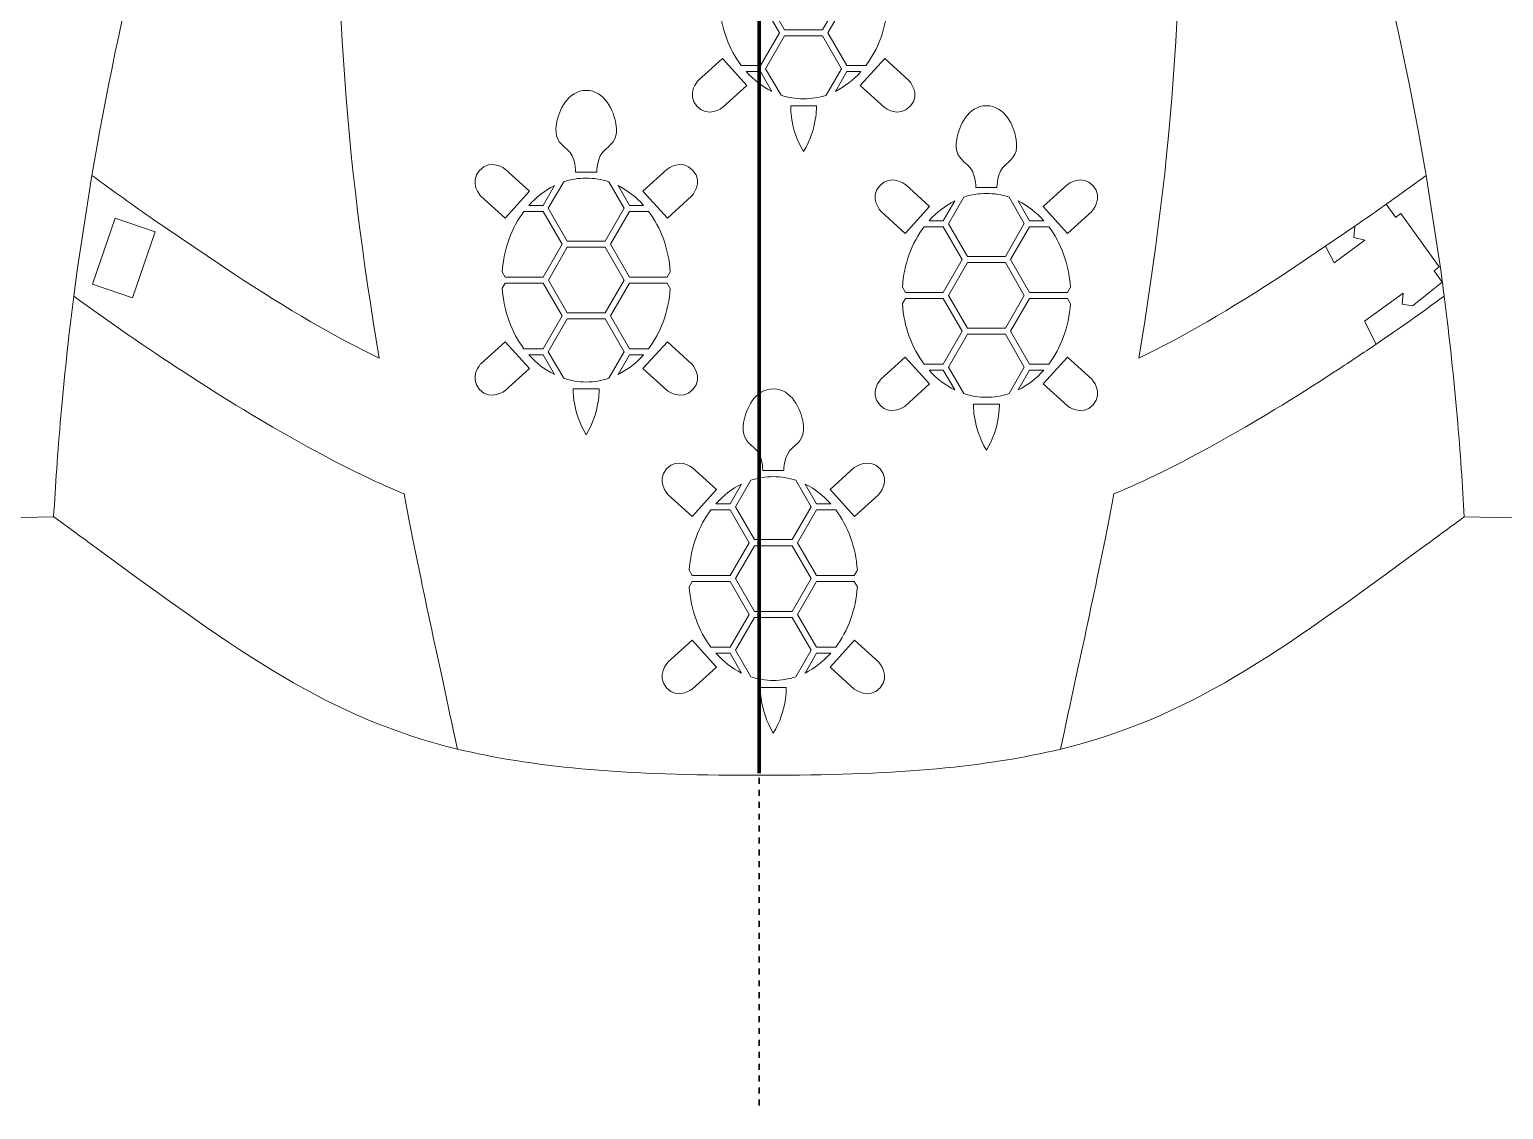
# Model space of a CAD drawing. Header units: inches. Extents: x -134 to 2453, y -1216 to 100.
# Drawn here: x 891.6 to 1066.3, y -1215.5 to -1087.5 of the extents above; entities that cross this region are included whole.
import ezdxf

# ---------------------------------------------------------------- set-up
doc = ezdxf.new("R2010")
doc.units = ezdxf.units.IN
doc.header["$MEASUREMENT"] = 0
doc.linetypes.add('AI-Linetype-1', pattern=[1.411111, 0.705556, -0.705556])
for name, color, linetype in [('creasing lines', 7, 'Continuous'), ('notes & guides', 7, 'Continuous'), ('red cutouts', 7, 'Continuous'), ('your design', 7, 'Continuous')]:
    doc.layers.add(name, color=color, linetype=linetype)

# ---------------------------------------------------------------- blocks, each defined once
blk = doc.blocks.new('block 2')
at = {"layer": 'your design', "color": 3, "lineweight": 5}
for points in [[(981.11, -1079.75), (978.87, -1083.65), (981.11, -1087.54), (985.59, -1087.54), (987.84, -1083.65), (985.59, -1079.75), (981.11, -1079.75)], [(955.35, -1113.31), (953.11, -1117.2), (955.35, -1121.09), (959.83, -1121.09), (962.08, -1117.2), (959.83, -1113.31), (955.35, -1113.31)], [(1002.79, -1115.13), (1000.54, -1119.02), (1002.79, -1122.91), (1007.27, -1122.91), (1009.51, -1119.02), (1007.27, -1115.13), (1002.79, -1115.13)], [(977.53, -1148.69), (975.28, -1152.58), (977.53, -1156.47), (982, -1156.47), (984.25, -1152.58), (982, -1148.69), (977.53, -1148.69)]]:
    blk.add_lwpolyline(points, dxfattribs=at)
for points, knots in [([(980.49, -1087.89), (980.49, -1087.89), (978.24, -1084), (978.24, -1084), (978.24, -1084), (973.75, -1084), (973.75, -1084), (973.75, -1084), (973.4, -1084.63), (973.4, -1084.63), (973.58, -1087.37), (974.52, -1089.86), (975.97, -1091.78), (975.97, -1091.78), (978.24, -1091.78), (978.24, -1091.78), (978.24, -1091.78), (980.49, -1087.89), (980.49, -1087.89)], [0, 0, 0, 0, 1, 1, 1, 2, 2, 2, 3, 3, 3, 4, 4, 4, 5, 5, 5, 6, 6, 6, 6]), ([(990.74, -1091.78), (992.19, -1089.87), (993.13, -1087.38), (993.31, -1084.63), (993.31, -1084.63), (992.95, -1084), (992.95, -1084), (992.95, -1084), (988.47, -1084), (988.47, -1084), (988.47, -1084), (986.22, -1087.89), (986.22, -1087.89), (986.22, -1087.89), (988.47, -1091.78), (988.47, -1091.78), (988.47, -1091.78), (990.74, -1091.78), (990.74, -1091.78), (990.74, -1091.78), (990.74, -1091.78), (990.74, -1091.78)], [0, 0, 0, 0, 1, 1, 1, 2, 2, 2, 3, 3, 3, 4, 4, 4, 5, 5, 5, 6, 6, 6, 7, 7, 7, 7]), ([(985.59, -1088.25), (985.59, -1088.25), (981.11, -1088.25), (981.11, -1088.25), (981.11, -1088.25), (978.86, -1092.15), (978.86, -1092.15), (978.86, -1092.15), (980.68, -1095.29), (980.68, -1095.29), (981.53, -1095.57), (982.43, -1095.73), (983.35, -1095.73), (984.28, -1095.73), (985.18, -1095.57), (986.03, -1095.29), (986.03, -1095.29), (987.84, -1092.15), (987.84, -1092.15), (987.84, -1092.15), (985.59, -1088.25), (985.59, -1088.25)], [0, 0, 0, 0, 1, 1, 1, 2, 2, 2, 3, 3, 3, 4, 4, 4, 5, 5, 5, 6, 6, 6, 7, 7, 7, 7]), ([(976.63, -1094.15), (976.63, -1094.15), (973.75, -1096.75), (973.75, -1096.75), (973.75, -1096.75), (972.01, -1098.06), (970.7, -1096.61), (969.39, -1095.16), (970.86, -1093.57), (970.86, -1093.57), (970.86, -1093.57), (973.74, -1090.96), (973.74, -1090.96), (973.74, -1090.96), (976.63, -1094.15), (976.63, -1094.15)], [0, 0, 0, 0, 1, 1, 1, 2, 2, 2, 3, 3, 3, 4, 4, 4, 5, 5, 5, 5]), ([(990.08, -1094.15), (990.08, -1094.15), (992.96, -1096.75), (992.96, -1096.75), (992.96, -1096.75), (994.69, -1098.06), (996, -1096.61), (997.32, -1095.16), (995.85, -1093.57), (995.85, -1093.57), (995.85, -1093.57), (992.97, -1090.96), (992.97, -1090.96), (992.97, -1090.96), (990.08, -1094.15), (990.08, -1094.15)], [0, 0, 0, 0, 1, 1, 1, 2, 2, 2, 3, 3, 3, 4, 4, 4, 5, 5, 5, 5]), ([(978.24, -1092.5), (978.24, -1092.5), (976.56, -1092.5), (976.56, -1092.5), (977.44, -1093.49), (978.46, -1094.28), (979.59, -1094.84), (979.59, -1094.84), (978.24, -1092.5), (978.24, -1092.5)], [0, 0, 0, 0, 1, 1, 1, 2, 2, 2, 3, 3, 3, 3]), ([(988.47, -1092.5), (988.47, -1092.5), (987.12, -1094.84), (987.12, -1094.84), (988.25, -1094.29), (989.27, -1093.49), (990.15, -1092.5), (990.15, -1092.5), (988.47, -1092.5), (988.47, -1092.5)], [0, 0, 0, 0, 1, 1, 1, 2, 2, 2, 3, 3, 3, 3]), ([(958.85, -1104.41), (958.85, -1104.41), (958.81, -1102.56), (959.86, -1101.72), (960.9, -1100.89), (961.36, -1100.23), (961.11, -1098.69), (960.87, -1097.16), (959.79, -1094.72), (957.59, -1094.72), (955.4, -1094.72), (954.32, -1097.16), (954.07, -1098.69), (953.82, -1100.23), (954.28, -1100.89), (955.33, -1101.72), (956.37, -1102.56), (956.34, -1104.41), (956.34, -1104.41), (956.34, -1104.41), (958.85, -1104.41), (958.85, -1104.41), (958.85, -1104.41), (958.85, -1104.41), (958.85, -1104.41)], [0, 0, 0, 0, 1, 1, 1, 2, 2, 2, 3, 3, 3, 4, 4, 4, 5, 5, 5, 6, 6, 6, 7, 7, 7, 8, 8, 8, 8]), ([(984.88, -1096.54), (984.88, -1096.54), (985.03, -1099.23), (983.35, -1101.98), (981.68, -1099.23), (981.83, -1096.54), (981.83, -1096.54), (981.83, -1096.54), (984.88, -1096.54), (984.88, -1096.54)], [0, 0, 0, 0, 1, 1, 1, 2, 2, 2, 3, 3, 3, 3]), ([(1006.28, -1106.22), (1006.28, -1106.22), (1006.25, -1104.38), (1007.29, -1103.54), (1008.34, -1102.7), (1008.8, -1102.04), (1008.55, -1100.51), (1008.3, -1098.98), (1007.22, -1096.54), (1005.03, -1096.54), (1002.84, -1096.54), (1001.76, -1098.98), (1001.51, -1100.51), (1001.26, -1102.04), (1001.72, -1102.7), (1002.77, -1103.54), (1003.81, -1104.38), (1003.78, -1106.22), (1003.78, -1106.22), (1003.78, -1106.22), (1006.28, -1106.22), (1006.28, -1106.22), (1006.28, -1106.22), (1006.28, -1106.22), (1006.28, -1106.22)], [0, 0, 0, 0, 1, 1, 1, 2, 2, 2, 3, 3, 3, 4, 4, 4, 5, 5, 5, 6, 6, 6, 7, 7, 7, 8, 8, 8, 8]), ([(950.87, -1106.67), (950.87, -1106.67), (947.99, -1104.06), (947.99, -1104.06), (947.99, -1104.06), (946.25, -1102.75), (944.94, -1104.2), (943.63, -1105.65), (945.1, -1107.25), (945.1, -1107.25), (945.1, -1107.25), (947.98, -1109.85), (947.98, -1109.85), (947.98, -1109.85), (950.87, -1106.67), (950.87, -1106.67)], [0, 0, 0, 0, 1, 1, 1, 2, 2, 2, 3, 3, 3, 4, 4, 4, 5, 5, 5, 5]), ([(964.32, -1106.67), (964.32, -1106.67), (967.2, -1104.06), (967.2, -1104.06), (967.2, -1104.06), (968.93, -1102.75), (970.24, -1104.2), (971.55, -1105.65), (970.09, -1107.25), (970.09, -1107.25), (970.09, -1107.25), (967.21, -1109.85), (967.21, -1109.85), (967.21, -1109.85), (964.32, -1106.67), (964.32, -1106.67)], [0, 0, 0, 0, 1, 1, 1, 2, 2, 2, 3, 3, 3, 4, 4, 4, 5, 5, 5, 5]), ([(955.35, -1112.6), (955.35, -1112.6), (959.83, -1112.6), (959.83, -1112.6), (959.83, -1112.6), (962.08, -1108.7), (962.08, -1108.7), (962.08, -1108.7), (960.27, -1105.56), (960.27, -1105.56), (959.42, -1105.28), (958.52, -1105.12), (957.59, -1105.12), (956.67, -1105.12), (955.77, -1105.28), (954.92, -1105.56), (954.92, -1105.56), (953.1, -1108.7), (953.1, -1108.7), (953.1, -1108.7), (955.35, -1112.6), (955.35, -1112.6)], [0, 0, 0, 0, 1, 1, 1, 2, 2, 2, 3, 3, 3, 4, 4, 4, 5, 5, 5, 6, 6, 6, 7, 7, 7, 7]), ([(998.3, -1108.48), (998.3, -1108.48), (995.42, -1105.88), (995.42, -1105.88), (995.42, -1105.88), (993.69, -1104.57), (992.38, -1106.02), (991.07, -1107.47), (992.54, -1109.06), (992.54, -1109.06), (992.54, -1109.06), (995.41, -1111.67), (995.41, -1111.67), (995.41, -1111.67), (998.3, -1108.48), (998.3, -1108.48)], [0, 0, 0, 0, 1, 1, 1, 2, 2, 2, 3, 3, 3, 4, 4, 4, 5, 5, 5, 5]), ([(1011.76, -1108.48), (1011.76, -1108.48), (1014.63, -1105.88), (1014.63, -1105.88), (1014.63, -1105.88), (1016.37, -1104.57), (1017.68, -1106.02), (1018.99, -1107.47), (1017.52, -1109.06), (1017.52, -1109.06), (1017.52, -1109.06), (1014.64, -1111.67), (1014.64, -1111.67), (1014.64, -1111.67), (1011.76, -1108.48), (1011.76, -1108.48)], [0, 0, 0, 0, 1, 1, 1, 2, 2, 2, 3, 3, 3, 4, 4, 4, 5, 5, 5, 5]), ([(952.48, -1108.35), (952.48, -1108.35), (953.83, -1106.01), (953.83, -1106.01), (952.7, -1106.56), (951.68, -1107.36), (950.8, -1108.35), (950.8, -1108.35), (952.48, -1108.35), (952.48, -1108.35)], [0, 0, 0, 0, 1, 1, 1, 2, 2, 2, 3, 3, 3, 3]), ([(962.71, -1108.35), (962.71, -1108.35), (964.39, -1108.35), (964.39, -1108.35), (963.51, -1107.36), (962.49, -1106.56), (961.36, -1106.01), (961.36, -1106.01), (962.71, -1108.35), (962.71, -1108.35)], [0, 0, 0, 0, 1, 1, 1, 2, 2, 2, 3, 3, 3, 3]), ([(1002.79, -1114.41), (1002.79, -1114.41), (1007.27, -1114.41), (1007.27, -1114.41), (1007.27, -1114.41), (1009.52, -1110.51), (1009.52, -1110.51), (1009.52, -1110.51), (1007.71, -1107.38), (1007.71, -1107.38), (1006.86, -1107.09), (1005.96, -1106.94), (1005.03, -1106.94), (1004.1, -1106.94), (1003.21, -1107.09), (1002.35, -1107.38), (1002.35, -1107.38), (1000.54, -1110.52), (1000.54, -1110.52), (1000.54, -1110.52), (1002.79, -1114.41), (1002.79, -1114.41)], [0, 0, 0, 0, 1, 1, 1, 2, 2, 2, 3, 3, 3, 4, 4, 4, 5, 5, 5, 6, 6, 6, 7, 7, 7, 7]), ([(950.21, -1109.06), (948.76, -1110.99), (947.82, -1113.48), (947.64, -1116.22), (947.64, -1116.22), (947.99, -1116.85), (947.99, -1116.85), (947.99, -1116.85), (952.48, -1116.85), (952.48, -1116.85), (952.48, -1116.85), (954.73, -1112.96), (954.73, -1112.96), (954.73, -1112.96), (952.48, -1109.06), (952.48, -1109.06), (952.48, -1109.06), (950.21, -1109.06), (950.21, -1109.06)], [0, 0, 0, 0, 1, 1, 1, 2, 2, 2, 3, 3, 3, 4, 4, 4, 5, 5, 5, 6, 6, 6, 6]), ([(960.46, -1112.96), (960.46, -1112.96), (962.71, -1116.85), (962.71, -1116.85), (962.71, -1116.85), (967.19, -1116.85), (967.19, -1116.85), (967.19, -1116.85), (967.55, -1116.22), (967.55, -1116.22), (967.37, -1113.47), (966.43, -1110.98), (964.98, -1109.06), (964.98, -1109.06), (962.71, -1109.06), (962.71, -1109.06), (962.71, -1109.06), (960.46, -1112.96), (960.46, -1112.96)], [0, 0, 0, 0, 1, 1, 1, 2, 2, 2, 3, 3, 3, 4, 4, 4, 5, 5, 5, 6, 6, 6, 6]), ([(999.92, -1110.17), (999.92, -1110.17), (1001.27, -1107.83), (1001.27, -1107.83), (1000.14, -1108.38), (999.11, -1109.18), (998.23, -1110.17), (998.23, -1110.17), (999.92, -1110.17), (999.92, -1110.17)], [0, 0, 0, 0, 1, 1, 1, 2, 2, 2, 3, 3, 3, 3]), ([(1010.14, -1110.17), (1010.14, -1110.17), (1011.83, -1110.17), (1011.83, -1110.17), (1010.95, -1109.18), (1009.92, -1108.38), (1008.79, -1107.83), (1008.79, -1107.83), (1010.14, -1110.17), (1010.14, -1110.17)], [0, 0, 0, 0, 1, 1, 1, 2, 2, 2, 3, 3, 3, 3]), ([(997.64, -1110.88), (996.19, -1112.8), (995.25, -1115.29), (995.07, -1118.04), (995.07, -1118.04), (995.43, -1118.66), (995.43, -1118.66), (995.43, -1118.66), (999.92, -1118.66), (999.92, -1118.66), (999.92, -1118.66), (1002.16, -1114.77), (1002.16, -1114.77), (1002.16, -1114.77), (999.92, -1110.88), (999.92, -1110.88), (999.92, -1110.88), (997.64, -1110.88), (997.64, -1110.88)], [0, 0, 0, 0, 1, 1, 1, 2, 2, 2, 3, 3, 3, 4, 4, 4, 5, 5, 5, 6, 6, 6, 6]), ([(1007.9, -1114.77), (1007.9, -1114.77), (1010.14, -1118.66), (1010.14, -1118.66), (1010.14, -1118.66), (1014.63, -1118.66), (1014.63, -1118.66), (1014.63, -1118.66), (1014.99, -1118.03), (1014.99, -1118.03), (1014.81, -1115.29), (1013.87, -1112.8), (1012.42, -1110.88), (1012.42, -1110.88), (1010.14, -1110.88), (1010.14, -1110.88), (1010.14, -1110.88), (1007.9, -1114.77), (1007.9, -1114.77)], [0, 0, 0, 0, 1, 1, 1, 2, 2, 2, 3, 3, 3, 4, 4, 4, 5, 5, 5, 6, 6, 6, 6]), ([(954.73, -1121.45), (954.73, -1121.45), (952.48, -1117.56), (952.48, -1117.56), (952.48, -1117.56), (947.99, -1117.56), (947.99, -1117.56), (947.99, -1117.56), (947.63, -1118.18), (947.63, -1118.18), (947.82, -1120.93), (948.76, -1123.42), (950.21, -1125.34), (950.21, -1125.34), (952.48, -1125.34), (952.48, -1125.34), (952.48, -1125.34), (954.73, -1121.45), (954.73, -1121.45)], [0, 0, 0, 0, 1, 1, 1, 2, 2, 2, 3, 3, 3, 4, 4, 4, 5, 5, 5, 6, 6, 6, 6]), ([(964.98, -1125.34), (966.43, -1123.42), (967.37, -1120.94), (967.55, -1118.19), (967.55, -1118.19), (967.19, -1117.56), (967.19, -1117.56), (967.19, -1117.56), (962.71, -1117.56), (962.71, -1117.56), (962.71, -1117.56), (960.46, -1121.45), (960.46, -1121.45), (960.46, -1121.45), (962.71, -1125.34), (962.71, -1125.34), (962.71, -1125.34), (964.98, -1125.34), (964.98, -1125.34), (964.98, -1125.34), (964.98, -1125.34), (964.98, -1125.34)], [0, 0, 0, 0, 1, 1, 1, 2, 2, 2, 3, 3, 3, 4, 4, 4, 5, 5, 5, 6, 6, 6, 7, 7, 7, 7]), ([(1002.16, -1123.27), (1002.16, -1123.27), (999.92, -1119.38), (999.92, -1119.38), (999.92, -1119.38), (995.43, -1119.38), (995.43, -1119.38), (995.43, -1119.38), (995.07, -1120), (995.07, -1120), (995.25, -1122.75), (996.19, -1125.24), (997.64, -1127.16), (997.64, -1127.16), (999.92, -1127.16), (999.92, -1127.16), (999.92, -1127.16), (1002.16, -1123.27), (1002.16, -1123.27)], [0, 0, 0, 0, 1, 1, 1, 2, 2, 2, 3, 3, 3, 4, 4, 4, 5, 5, 5, 6, 6, 6, 6]), ([(1012.42, -1127.16), (1013.87, -1125.24), (1014.81, -1122.76), (1014.99, -1120.01), (1014.99, -1120.01), (1014.63, -1119.38), (1014.63, -1119.38), (1014.63, -1119.38), (1010.14, -1119.38), (1010.14, -1119.38), (1010.14, -1119.38), (1007.9, -1123.27), (1007.9, -1123.27), (1007.9, -1123.27), (1010.14, -1127.16), (1010.14, -1127.16), (1010.14, -1127.16), (1012.42, -1127.16), (1012.42, -1127.16), (1012.42, -1127.16), (1012.42, -1127.16), (1012.42, -1127.16)], [0, 0, 0, 0, 1, 1, 1, 2, 2, 2, 3, 3, 3, 4, 4, 4, 5, 5, 5, 6, 6, 6, 7, 7, 7, 7]), ([(959.83, -1121.81), (959.83, -1121.81), (955.35, -1121.81), (955.35, -1121.81), (955.35, -1121.81), (953.1, -1125.71), (953.1, -1125.71), (953.1, -1125.71), (954.92, -1128.85), (954.92, -1128.85), (955.77, -1129.13), (956.67, -1129.29), (957.59, -1129.29), (958.52, -1129.29), (959.42, -1129.13), (960.27, -1128.85), (960.27, -1128.85), (962.08, -1125.71), (962.08, -1125.71), (962.08, -1125.71), (959.83, -1121.81), (959.83, -1121.81)], [0, 0, 0, 0, 1, 1, 1, 2, 2, 2, 3, 3, 3, 4, 4, 4, 5, 5, 5, 6, 6, 6, 7, 7, 7, 7]), ([(950.86, -1127.7), (950.86, -1127.7), (947.99, -1130.31), (947.99, -1130.31), (947.99, -1130.31), (946.25, -1131.62), (944.94, -1130.17), (943.63, -1128.72), (945.1, -1127.12), (945.1, -1127.12), (945.1, -1127.12), (947.98, -1124.52), (947.98, -1124.52), (947.98, -1124.52), (950.86, -1127.7), (950.86, -1127.7)], [0, 0, 0, 0, 1, 1, 1, 2, 2, 2, 3, 3, 3, 4, 4, 4, 5, 5, 5, 5]), ([(964.32, -1127.7), (964.32, -1127.7), (967.2, -1130.31), (967.2, -1130.31), (967.2, -1130.31), (968.93, -1131.62), (970.24, -1130.17), (971.55, -1128.72), (970.08, -1127.12), (970.08, -1127.12), (970.08, -1127.12), (967.21, -1124.52), (967.21, -1124.52), (967.21, -1124.52), (964.32, -1127.7), (964.32, -1127.7)], [0, 0, 0, 0, 1, 1, 1, 2, 2, 2, 3, 3, 3, 4, 4, 4, 5, 5, 5, 5]), ([(1007.27, -1123.63), (1007.27, -1123.63), (1002.79, -1123.63), (1002.79, -1123.63), (1002.79, -1123.63), (1000.54, -1127.52), (1000.54, -1127.52), (1000.54, -1127.52), (1002.35, -1130.66), (1002.35, -1130.66), (1003.21, -1130.95), (1004.1, -1131.1), (1005.03, -1131.1), (1005.96, -1131.1), (1006.86, -1130.95), (1007.71, -1130.66), (1007.71, -1130.66), (1009.52, -1127.53), (1009.52, -1127.53), (1009.52, -1127.53), (1007.27, -1123.63), (1007.27, -1123.63)], [0, 0, 0, 0, 1, 1, 1, 2, 2, 2, 3, 3, 3, 4, 4, 4, 5, 5, 5, 6, 6, 6, 7, 7, 7, 7]), ([(952.48, -1126.06), (952.48, -1126.06), (950.8, -1126.06), (950.8, -1126.06), (951.68, -1127.05), (952.7, -1127.84), (953.83, -1128.4), (953.83, -1128.4), (952.48, -1126.06), (952.48, -1126.06)], [0, 0, 0, 0, 1, 1, 1, 2, 2, 2, 3, 3, 3, 3]), ([(962.71, -1126.06), (962.71, -1126.06), (961.36, -1128.4), (961.36, -1128.4), (962.49, -1127.84), (963.51, -1127.05), (964.39, -1126.06), (964.39, -1126.06), (962.71, -1126.06), (962.71, -1126.06)], [0, 0, 0, 0, 1, 1, 1, 2, 2, 2, 3, 3, 3, 3]), ([(998.3, -1129.52), (998.3, -1129.52), (995.42, -1132.13), (995.42, -1132.13), (995.42, -1132.13), (993.69, -1133.43), (992.38, -1131.99), (991.07, -1130.54), (992.53, -1128.94), (992.53, -1128.94), (992.53, -1128.94), (995.41, -1126.33), (995.41, -1126.33), (995.41, -1126.33), (998.3, -1129.52), (998.3, -1129.52)], [0, 0, 0, 0, 1, 1, 1, 2, 2, 2, 3, 3, 3, 4, 4, 4, 5, 5, 5, 5]), ([(1011.76, -1129.52), (1011.76, -1129.52), (1014.63, -1132.13), (1014.63, -1132.13), (1014.63, -1132.13), (1016.37, -1133.43), (1017.68, -1131.99), (1018.99, -1130.54), (1017.52, -1128.94), (1017.52, -1128.94), (1017.52, -1128.94), (1014.64, -1126.33), (1014.64, -1126.33), (1014.64, -1126.33), (1011.76, -1129.52), (1011.76, -1129.52)], [0, 0, 0, 0, 1, 1, 1, 2, 2, 2, 3, 3, 3, 4, 4, 4, 5, 5, 5, 5]), ([(999.92, -1127.88), (999.92, -1127.88), (998.23, -1127.88), (998.23, -1127.88), (999.11, -1128.86), (1000.14, -1129.66), (1001.27, -1130.22), (1001.27, -1130.22), (999.92, -1127.88), (999.92, -1127.88)], [0, 0, 0, 0, 1, 1, 1, 2, 2, 2, 3, 3, 3, 3]), ([(1010.14, -1127.88), (1010.14, -1127.88), (1008.79, -1130.22), (1008.79, -1130.22), (1009.92, -1129.66), (1010.95, -1128.86), (1011.83, -1127.88), (1011.83, -1127.88), (1010.14, -1127.88), (1010.14, -1127.88)], [0, 0, 0, 0, 1, 1, 1, 2, 2, 2, 3, 3, 3, 3]), ([(959.12, -1130.1), (959.12, -1130.1), (959.26, -1132.79), (957.59, -1135.54), (955.92, -1132.79), (956.06, -1130.1), (956.06, -1130.1), (956.06, -1130.1), (959.12, -1130.1), (959.12, -1130.1)], [0, 0, 0, 0, 1, 1, 1, 2, 2, 2, 3, 3, 3, 3]), ([(981.02, -1139.78), (981.02, -1139.78), (980.99, -1137.94), (982.03, -1137.1), (983.08, -1136.26), (983.54, -1135.6), (983.29, -1134.07), (983.04, -1132.54), (981.96, -1130.1), (979.77, -1130.1), (977.57, -1130.1), (976.49, -1132.54), (976.25, -1134.07), (976, -1135.6), (976.46, -1136.26), (977.5, -1137.1), (978.55, -1137.94), (978.51, -1139.78), (978.51, -1139.78), (978.51, -1139.78), (981.02, -1139.78), (981.02, -1139.78), (981.02, -1139.78), (981.02, -1139.78), (981.02, -1139.78)], [0, 0, 0, 0, 1, 1, 1, 2, 2, 2, 3, 3, 3, 4, 4, 4, 5, 5, 5, 6, 6, 6, 7, 7, 7, 8, 8, 8, 8]), ([(1006.56, -1131.92), (1006.56, -1131.92), (1006.7, -1134.6), (1005.03, -1137.35), (1003.36, -1134.6), (1003.5, -1131.92), (1003.5, -1131.92), (1003.5, -1131.92), (1006.56, -1131.92), (1006.56, -1131.92)], [0, 0, 0, 0, 1, 1, 1, 2, 2, 2, 3, 3, 3, 3]), ([(973.04, -1142.04), (973.04, -1142.04), (970.16, -1139.43), (970.16, -1139.43), (970.16, -1139.43), (968.43, -1138.13), (967.12, -1139.58), (965.8, -1141.03), (967.27, -1142.62), (967.27, -1142.62), (967.27, -1142.62), (970.15, -1145.23), (970.15, -1145.23), (970.15, -1145.23), (973.04, -1142.04), (973.04, -1142.04)], [0, 0, 0, 0, 1, 1, 1, 2, 2, 2, 3, 3, 3, 4, 4, 4, 5, 5, 5, 5]), ([(986.49, -1142.04), (986.49, -1142.04), (989.37, -1139.43), (989.37, -1139.43), (989.37, -1139.43), (991.1, -1138.13), (992.42, -1139.58), (993.73, -1141.03), (992.26, -1142.62), (992.26, -1142.62), (992.26, -1142.62), (989.38, -1145.23), (989.38, -1145.23), (989.38, -1145.23), (986.49, -1142.04), (986.49, -1142.04)], [0, 0, 0, 0, 1, 1, 1, 2, 2, 2, 3, 3, 3, 4, 4, 4, 5, 5, 5, 5]), ([(977.53, -1147.97), (977.53, -1147.97), (982, -1147.97), (982, -1147.97), (982, -1147.97), (984.26, -1144.07), (984.26, -1144.07), (984.26, -1144.07), (982.45, -1140.94), (982.45, -1140.94), (981.59, -1140.65), (980.7, -1140.5), (979.77, -1140.5), (978.84, -1140.5), (977.94, -1140.65), (977.09, -1140.94), (977.09, -1140.94), (975.28, -1144.08), (975.28, -1144.08), (975.28, -1144.08), (977.53, -1147.97), (977.53, -1147.97)], [0, 0, 0, 0, 1, 1, 1, 2, 2, 2, 3, 3, 3, 4, 4, 4, 5, 5, 5, 6, 6, 6, 7, 7, 7, 7]), ([(974.66, -1143.73), (974.66, -1143.73), (976.01, -1141.39), (976.01, -1141.39), (974.88, -1141.94), (973.85, -1142.74), (972.97, -1143.73), (972.97, -1143.73), (974.66, -1143.73), (974.66, -1143.73)], [0, 0, 0, 0, 1, 1, 1, 2, 2, 2, 3, 3, 3, 3]), ([(984.88, -1143.73), (984.88, -1143.73), (986.57, -1143.73), (986.57, -1143.73), (985.69, -1142.74), (984.66, -1141.94), (983.53, -1141.39), (983.53, -1141.39), (984.88, -1143.73), (984.88, -1143.73)], [0, 0, 0, 0, 1, 1, 1, 2, 2, 2, 3, 3, 3, 3]), ([(972.38, -1144.44), (970.93, -1146.36), (969.99, -1148.85), (969.81, -1151.6), (969.81, -1151.6), (970.17, -1152.22), (970.17, -1152.22), (970.17, -1152.22), (974.66, -1152.22), (974.66, -1152.22), (974.66, -1152.22), (976.9, -1148.33), (976.9, -1148.33), (976.9, -1148.33), (974.66, -1144.44), (974.66, -1144.44), (974.66, -1144.44), (972.38, -1144.44), (972.38, -1144.44)], [0, 0, 0, 0, 1, 1, 1, 2, 2, 2, 3, 3, 3, 4, 4, 4, 5, 5, 5, 6, 6, 6, 6]), ([(982.64, -1148.33), (982.64, -1148.33), (984.88, -1152.22), (984.88, -1152.22), (984.88, -1152.22), (989.36, -1152.22), (989.36, -1152.22), (989.36, -1152.22), (989.73, -1151.59), (989.73, -1151.59), (989.54, -1148.85), (988.6, -1146.36), (987.16, -1144.44), (987.16, -1144.44), (984.88, -1144.44), (984.88, -1144.44), (984.88, -1144.44), (982.64, -1148.33), (982.64, -1148.33)], [0, 0, 0, 0, 1, 1, 1, 2, 2, 2, 3, 3, 3, 4, 4, 4, 5, 5, 5, 6, 6, 6, 6]), ([(976.9, -1156.83), (976.9, -1156.83), (974.66, -1152.94), (974.66, -1152.94), (974.66, -1152.94), (970.17, -1152.94), (970.17, -1152.94), (970.17, -1152.94), (969.81, -1153.56), (969.81, -1153.56), (969.99, -1156.31), (970.93, -1158.8), (972.38, -1160.72), (972.38, -1160.72), (974.66, -1160.72), (974.66, -1160.72), (974.66, -1160.72), (976.9, -1156.83), (976.9, -1156.83)], [0, 0, 0, 0, 1, 1, 1, 2, 2, 2, 3, 3, 3, 4, 4, 4, 5, 5, 5, 6, 6, 6, 6]), ([(987.16, -1160.72), (988.6, -1158.8), (989.54, -1156.31), (989.73, -1153.57), (989.73, -1153.57), (989.36, -1152.94), (989.36, -1152.94), (989.36, -1152.94), (984.88, -1152.94), (984.88, -1152.94), (984.88, -1152.94), (982.64, -1156.83), (982.64, -1156.83), (982.64, -1156.83), (984.88, -1160.72), (984.88, -1160.72), (984.88, -1160.72), (987.16, -1160.72), (987.16, -1160.72), (987.16, -1160.72), (987.16, -1160.72), (987.16, -1160.72)], [0, 0, 0, 0, 1, 1, 1, 2, 2, 2, 3, 3, 3, 4, 4, 4, 5, 5, 5, 6, 6, 6, 7, 7, 7, 7]), ([(982, -1157.19), (982, -1157.19), (977.53, -1157.19), (977.53, -1157.19), (977.53, -1157.19), (975.28, -1161.08), (975.28, -1161.08), (975.28, -1161.08), (977.09, -1164.22), (977.09, -1164.22), (977.94, -1164.51), (978.84, -1164.66), (979.77, -1164.66), (980.7, -1164.66), (981.59, -1164.51), (982.45, -1164.22), (982.45, -1164.22), (984.26, -1161.09), (984.26, -1161.09), (984.26, -1161.09), (982, -1157.19), (982, -1157.19)], [0, 0, 0, 0, 1, 1, 1, 2, 2, 2, 3, 3, 3, 4, 4, 4, 5, 5, 5, 6, 6, 6, 7, 7, 7, 7]), ([(973.04, -1163.08), (973.04, -1163.08), (970.16, -1165.69), (970.16, -1165.69), (970.16, -1165.69), (968.43, -1166.99), (967.12, -1165.54), (965.8, -1164.1), (967.27, -1162.5), (967.27, -1162.5), (967.27, -1162.5), (970.15, -1159.89), (970.15, -1159.89), (970.15, -1159.89), (973.04, -1163.08), (973.04, -1163.08)], [0, 0, 0, 0, 1, 1, 1, 2, 2, 2, 3, 3, 3, 4, 4, 4, 5, 5, 5, 5]), ([(986.49, -1163.08), (986.49, -1163.08), (989.37, -1165.69), (989.37, -1165.69), (989.37, -1165.69), (991.1, -1166.99), (992.42, -1165.54), (993.73, -1164.1), (992.26, -1162.5), (992.26, -1162.5), (992.26, -1162.5), (989.38, -1159.89), (989.38, -1159.89), (989.38, -1159.89), (986.49, -1163.08), (986.49, -1163.08)], [0, 0, 0, 0, 1, 1, 1, 2, 2, 2, 3, 3, 3, 4, 4, 4, 5, 5, 5, 5]), ([(974.66, -1161.44), (974.66, -1161.44), (972.97, -1161.44), (972.97, -1161.44), (973.85, -1162.42), (974.88, -1163.22), (976.01, -1163.78), (976.01, -1163.78), (974.66, -1161.44), (974.66, -1161.44)], [0, 0, 0, 0, 1, 1, 1, 2, 2, 2, 3, 3, 3, 3]), ([(984.88, -1161.44), (984.88, -1161.44), (983.53, -1163.78), (983.53, -1163.78), (984.66, -1163.22), (985.69, -1162.42), (986.57, -1161.44), (986.57, -1161.44), (984.88, -1161.44), (984.88, -1161.44)], [0, 0, 0, 0, 1, 1, 1, 2, 2, 2, 3, 3, 3, 3]), ([(981.3, -1165.48), (981.3, -1165.48), (981.44, -1168.16), (979.77, -1170.91), (978.1, -1168.16), (978.24, -1165.48), (978.24, -1165.48), (978.24, -1165.48), (981.3, -1165.48), (981.3, -1165.48)], [0, 0, 0, 0, 1, 1, 1, 2, 2, 2, 3, 3, 3, 3])]:
    blk.add_open_spline(points, degree=3, knots=knots, dxfattribs=at)
blk = doc.blocks.new('block 5')
at = {"layer": 'notes & guides', "color": 255, "linetype": 'AI-Linetype-1', "lineweight": 35}
blk.add_lwpolyline([(978.08, -655.52), (978.08, -1215.52)], dxfattribs=at)
blk = doc.blocks.new('block 6')
at = {"layer": 'notes & guides', "color": 7, "lineweight": 106}
blk.add_lwpolyline([(978.08, -972.95), (978.08, -1175.63)], dxfattribs=at)

msp = doc.modelspace()

# ---------------------------------------------------------------- linework, layer by layer
at = {"layer": 'creasing lines', "color": 3, "lineweight": 5}
for points in [[(951.76, -972.91), (919.74, -1017.36), (905.38, -1067.18), (898.99, -1104.8)], [(1004.38, -972.91), (1036.4, -1017.36), (1050.76, -1067.18), (1057.15, -1104.8)], [(933.06, -1126.46), (925.31, -1080.31), (923.97, -1030.84), (952.17, -973.22)], [(1003.97, -973.22), (1032.17, -1030.84), (1030.83, -1080.31), (1023.08, -1126.46)], [(896.86, -1119.11), (895.54, -1129.34), (894.88, -1138.03), (894.47, -1145.26)], [(1059.28, -1119.11), (1060.6, -1129.34), (1061.26, -1138.03), (1061.67, -1145.26)], [(942.32, -1172.79), (939.89, -1161.33), (938.25, -1154.29), (936, -1142.54)], [(1020.14, -1142.54), (1017.89, -1154.29), (1016.25, -1161.33), (1013.82, -1172.79)]]:
    msp.add_open_spline(points, degree=3, dxfattribs=at)
at = {"layer": 'red cutouts', "color": 1, "lineweight": 5}
msp.add_lwpolyline([(906.49, -1111.47), (901.76, -1109.86), (899.08, -1117.71), (903.81, -1119.33), (906.49, -1111.47)], dxfattribs=at)
for points, knots in [([(741.37, -974.81), (741.37, -974.81), (741.31, -974.02), (741.31, -974.02), (741.91, -983.19), (744.26, -993.57), (748.79, -1007.73), (748.79, -1007.73), (749.48, -1009.76), (749.48, -1009.76), (749.48, -1009.76), (750.11, -1011.81), (750.11, -1011.81), (754.63, -1025.53), (758.72, -1035.15), (763.45, -1042.81), (771.71, -1056.19), (781.92, -1063.62), (799.8, -1076.5), (801.29, -1077.56), (802.82, -1078.67), (804.41, -1079.82), (804.41, -1079.82), (804.41, -1079.82), (804.41, -1079.82), (804.41, -1079.82), (804.42, -1079.82), (804.42, -1079.82), (804.42, -1079.82), (824.63, -1146.73), (824.63, -1146.73), (824.63, -1146.73), (894.49, -1145.26), (894.49, -1145.26), (894.49, -1145.26), (894.48, -1145.26), (894.48, -1145.26), (894.48, -1145.26), (894.48, -1145.26), (894.48, -1145.26), (896.07, -1146.42), (897.59, -1147.54), (899.06, -1148.62), (916.83, -1161.65), (927.05, -1169.07), (942.33, -1172.79), (951.08, -1174.92), (961.49, -1175.84), (975.93, -1175.9), (975.93, -1175.9), (978.08, -1175.87), (978.08, -1175.87), (978.08, -1175.87), (980.22, -1175.9), (980.22, -1175.9), (994.67, -1175.84), (1005.08, -1174.92), (1013.83, -1172.79), (1029.11, -1169.07), (1039.33, -1161.65), (1057.09, -1148.62), (1058.57, -1147.54), (1060.09, -1146.42), (1061.68, -1145.26), (1061.68, -1145.26), (1061.68, -1145.26), (1061.68, -1145.26), (1061.68, -1145.26), (1061.65, -1145.28), (1061.65, -1145.28), (1061.65, -1145.28), (1131.53, -1146.74), (1131.53, -1146.74), (1131.53, -1146.74), (1151.73, -1079.85), (1151.73, -1079.85), (1151.73, -1079.85), (1151.7, -1079.87), (1151.7, -1079.87), (1151.7, -1079.87), (1151.7, -1079.87), (1151.7, -1079.87), (1153.29, -1078.73), (1154.82, -1077.62), (1156.31, -1076.55), (1174.2, -1063.69), (1184.41, -1056.26), (1192.67, -1042.88), (1197.4, -1035.22), (1201.49, -1025.6), (1206.02, -1011.89), (1206.02, -1011.89), (1206.65, -1009.84), (1206.65, -1009.84), (1206.65, -1009.84), (1207.35, -1007.81), (1207.35, -1007.81), (1211.75, -994.05), (1214.1, -983.87), (1214.78, -974.89), (1215.97, -959.21), (1212.07, -947.2), (1205.17, -926.27), (1204.6, -924.53), (1204.01, -922.74), (1203.4, -920.87), (1203.4, -920.87), (1203.4, -920.87), (1203.4, -920.87), (1203.4, -920.87), (1226.36, -854.86), (1226.36, -854.86), (1226.36, -854.86), (1169.08, -815.09), (1169.08, -815.09), (1169.08, -815.09), (1169.08, -815.09), (1169.08, -815.09), (1168.48, -813.22), (1167.9, -811.42), (1167.35, -809.68), (1160.65, -788.68), (1156.75, -776.67), (1146.58, -764.68), (1140.76, -757.81), (1132.88, -750.94), (1121.24, -742.39), (1121.24, -742.39), (1119.48, -741.16), (1119.48, -741.16), (1119.48, -741.16), (1117.77, -739.87), (1117.77, -739.87), (1106.05, -731.42), (1097.09, -726.04), (1088.76, -722.61), (1074.22, -716.63), (1061.59, -716.62), (1039.56, -716.7), (1037.73, -716.71), (1035.84, -716.72), (1033.88, -716.72), (1033.88, -716.72), (1033.88, -716.72), (1033.88, -716.72), (1033.88, -716.72), (978.16, -674.47), (978.16, -674.47), (978.16, -674.47), (922.43, -716.68), (922.43, -716.68), (922.43, -716.68), (922.43, -716.68), (922.43, -716.68), (922.43, -716.68), (922.43, -716.68), (922.43, -716.68), (920.47, -716.68), (918.58, -716.67), (916.75, -716.66), (894.72, -716.56), (882.09, -716.57), (867.54, -722.54), (859.21, -725.96), (850.25, -731.33), (838.53, -739.77), (838.53, -739.77), (836.81, -741.06), (836.81, -741.06), (836.81, -741.06), (835.06, -742.29), (835.06, -742.29), (823.41, -750.83), (815.52, -757.69), (809.7, -764.56), (799.52, -776.55), (795.61, -788.56), (788.9, -809.54), (788.34, -811.28), (787.77, -813.08), (787.17, -814.95), (787.17, -814.95), (787.17, -814.95), (787.17, -814.95), (787.17, -814.95), (787.18, -814.93), (787.18, -814.93), (787.18, -814.93), (729.79, -854.83), (729.79, -854.83), (729.79, -854.83), (752.77, -920.81), (752.77, -920.81), (752.77, -920.81), (752.76, -920.8), (752.76, -920.8), (752.76, -920.8), (752.76, -920.8), (752.76, -920.8), (752.15, -922.67), (751.56, -924.46), (750.99, -926.2), (744.2, -946.77), (740.32, -958.72), (741.31, -974.02)], [0, 0, 0, 0, 1, 1, 1, 2, 2, 2, 3, 3, 3, 4, 4, 4, 5, 5, 5, 6, 6, 6, 7, 7, 7, 8, 8, 8, 9, 9, 9, 10, 10, 10, 11, 11, 11, 12, 12, 12, 13, 13, 13, 14, 14, 14, 15, 15, 15, 16, 16, 16, 17, 17, 17, 18, 18, 18, 19, 19, 19, 20, 20, 20, 21, 21, 21, 22, 22, 22, 23, 23, 23, 24, 24, 24, 25, 25, 25, 26, 26, 26, 27, 27, 27, 28, 28, 28, 29, 29, 29, 30, 30, 30, 31, 31, 31, 32, 32, 32, 33, 33, 33, 34, 34, 34, 35, 35, 35, 36, 36, 36, 37, 37, 37, 38, 38, 38, 39, 39, 39, 40, 40, 40, 41, 41, 41, 42, 42, 42, 43, 43, 43, 44, 44, 44, 45, 45, 45, 46, 46, 46, 47, 47, 47, 48, 48, 48, 49, 49, 49, 50, 50, 50, 51, 51, 51, 52, 52, 52, 53, 53, 53, 54, 54, 54, 55, 55, 55, 56, 56, 56, 57, 57, 57, 58, 58, 58, 59, 59, 59, 60, 60, 60, 61, 61, 61, 62, 62, 62, 63, 63, 63, 64, 64, 64, 65, 65, 65, 66, 66, 66, 67, 67, 67, 68, 68, 68, 68]), ([(936, -1142.54), (928.81, -1139.6), (919.44, -1134.33), (909.82, -1128.06), (905.49, -1125.24), (901.11, -1122.22), (896.86, -1119.11), (896.86, -1119.11), (897.27, -1116.02), (897.27, -1116.02), (897.27, -1116.02), (898.99, -1104.8), (898.99, -1104.8), (901.46, -1106.6), (903.93, -1108.37), (906.36, -1110.07), (906.36, -1110.07), (915.82, -1116.48), (915.82, -1116.48), (922.17, -1120.62), (928.06, -1124.1), (933.06, -1126.46)], [0, 0, 0, 0, 1, 1, 1, 2, 2, 2, 3, 3, 3, 4, 4, 4, 5, 5, 5, 6, 6, 6, 7, 7, 7, 7]), ([(1051.23, -1124.79), (1053.94, -1122.95), (1056.63, -1121.05), (1059.28, -1119.11), (1059.28, -1119.11), (1058.87, -1116.02), (1058.87, -1116.02), (1058.87, -1116.02), (1057.15, -1104.8), (1057.15, -1104.8), (1055.57, -1105.96), (1053.98, -1107.1), (1052.41, -1108.22)], [0, 0, 0, 0, 1, 1, 1, 2, 2, 2, 3, 3, 3, 4, 4, 4, 4]), ([(1051.23, -1124.79), (1051.23, -1124.79), (1051.23, -1124.79), (1051.23, -1124.79), (1051.23, -1124.79), (1049.83, -1122.09), (1049.83, -1122.09), (1049.83, -1122.09), (1054.44, -1118.74), (1054.44, -1118.74), (1054.44, -1118.74), (1054.44, -1118.74), (1054.44, -1118.74), (1054.44, -1118.74), (1054.3, -1120.05), (1054.3, -1120.05), (1054.3, -1120.05), (1055.53, -1120.27), (1055.53, -1120.27), (1056.37, -1119.59), (1057.21, -1118.91), (1058.05, -1118.25), (1058.05, -1118.25), (1059.06, -1117.46), (1059.06, -1117.46), (1059.06, -1117.46), (1058.09, -1116.1), (1058.09, -1116.1), (1058.09, -1116.1), (1058.71, -1115.65), (1058.71, -1115.65), (1058.71, -1115.65), (1054.15, -1109.33), (1054.15, -1109.33), (1054.15, -1109.33), (1053.53, -1109.79), (1053.53, -1109.79), (1053.53, -1109.79), (1053.5, -1109.75), (1053.5, -1109.75), (1053.5, -1109.75), (1052.41, -1108.22), (1052.41, -1108.22), (1051.53, -1108.84), (1050.65, -1109.46), (1049.78, -1110.08), (1049.78, -1110.08), (1048.71, -1110.8), (1048.71, -1110.8), (1048.71, -1110.8), (1048.56, -1112.15), (1048.56, -1112.15), (1048.56, -1112.15), (1049.87, -1112.48), (1049.87, -1112.48), (1049.87, -1112.48), (1046.23, -1115.15), (1046.23, -1115.15), (1046.23, -1115.15), (1045.2, -1113.18), (1045.2, -1113.18)], [0, 0, 0, 0, 1, 1, 1, 2, 2, 2, 3, 3, 3, 4, 4, 4, 5, 5, 5, 6, 6, 6, 7, 7, 7, 8, 8, 8, 9, 9, 9, 10, 10, 10, 11, 11, 11, 12, 12, 12, 13, 13, 13, 14, 14, 14, 15, 15, 15, 16, 16, 16, 17, 17, 17, 18, 18, 18, 19, 19, 19, 20, 20, 20, 20]), ([(1048.71, -1110.8), (1048.71, -1110.8), (1040.58, -1116.31), (1040.58, -1116.31), (1040.58, -1116.31), (1040.32, -1116.49), (1040.32, -1116.49), (1033.97, -1120.62), (1028.08, -1124.1), (1023.09, -1126.46)], [0, 0, 0, 0, 1, 1, 1, 2, 2, 2, 3, 3, 3, 3]), ([(1020.14, -1142.54), (1027.34, -1139.6), (1036.71, -1134.33), (1046.33, -1128.06), (1046.42, -1128), (1046.51, -1127.94), (1046.61, -1127.88), (1048.14, -1126.87), (1049.69, -1125.84), (1051.23, -1124.79)], [0, 0, 0, 0, 1, 1, 1, 2, 2, 2, 3, 3, 3, 3])]:
    msp.add_open_spline(points, degree=3, knots=knots, dxfattribs=at)

# ---------------------------------------------------------------- block references
at = {"layer": 'notes & guides'}
for name in ['block 5', 'block 6']:
    msp.add_blockref(name, (0, 0), dxfattribs=at)
at = {"layer": 'your design'}
msp.add_blockref('block 2', (0, 0), dxfattribs=at)

doc.saveas('drawing.dxf')
